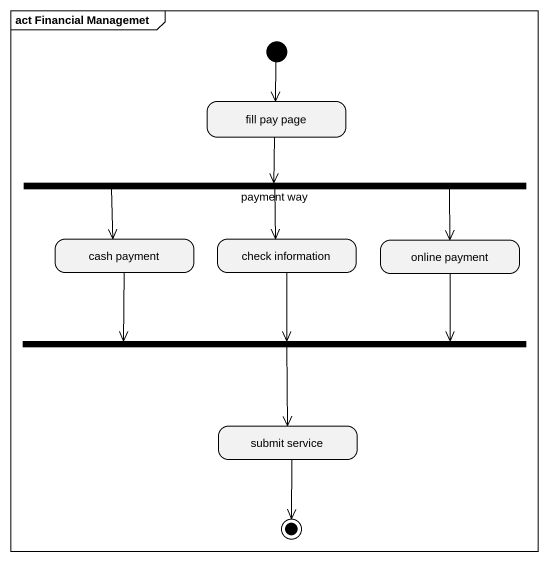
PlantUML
@startuml
mainframe act Financial Managemet
hide empty description
state "fill pay page" as fill_pay_page
state "payment way" as payment_way <<fork>>
state "cash payment" as cash_payment
state "check information" as check_information
state "online payment" as online_payment
state fork1 <<join>>
state "submit service" as submit_service
[*] --> fill_pay_page
fill_pay_page --> payment_way
payment_way -left-> cash_payment
payment_way --> check_information
payment_way -right-> online_payment
cash_payment -right-> fork1
check_information --> fork1
online_payment -left-> fork1
fork1 --> submit_service
submit_service --> [*]
@enduml
